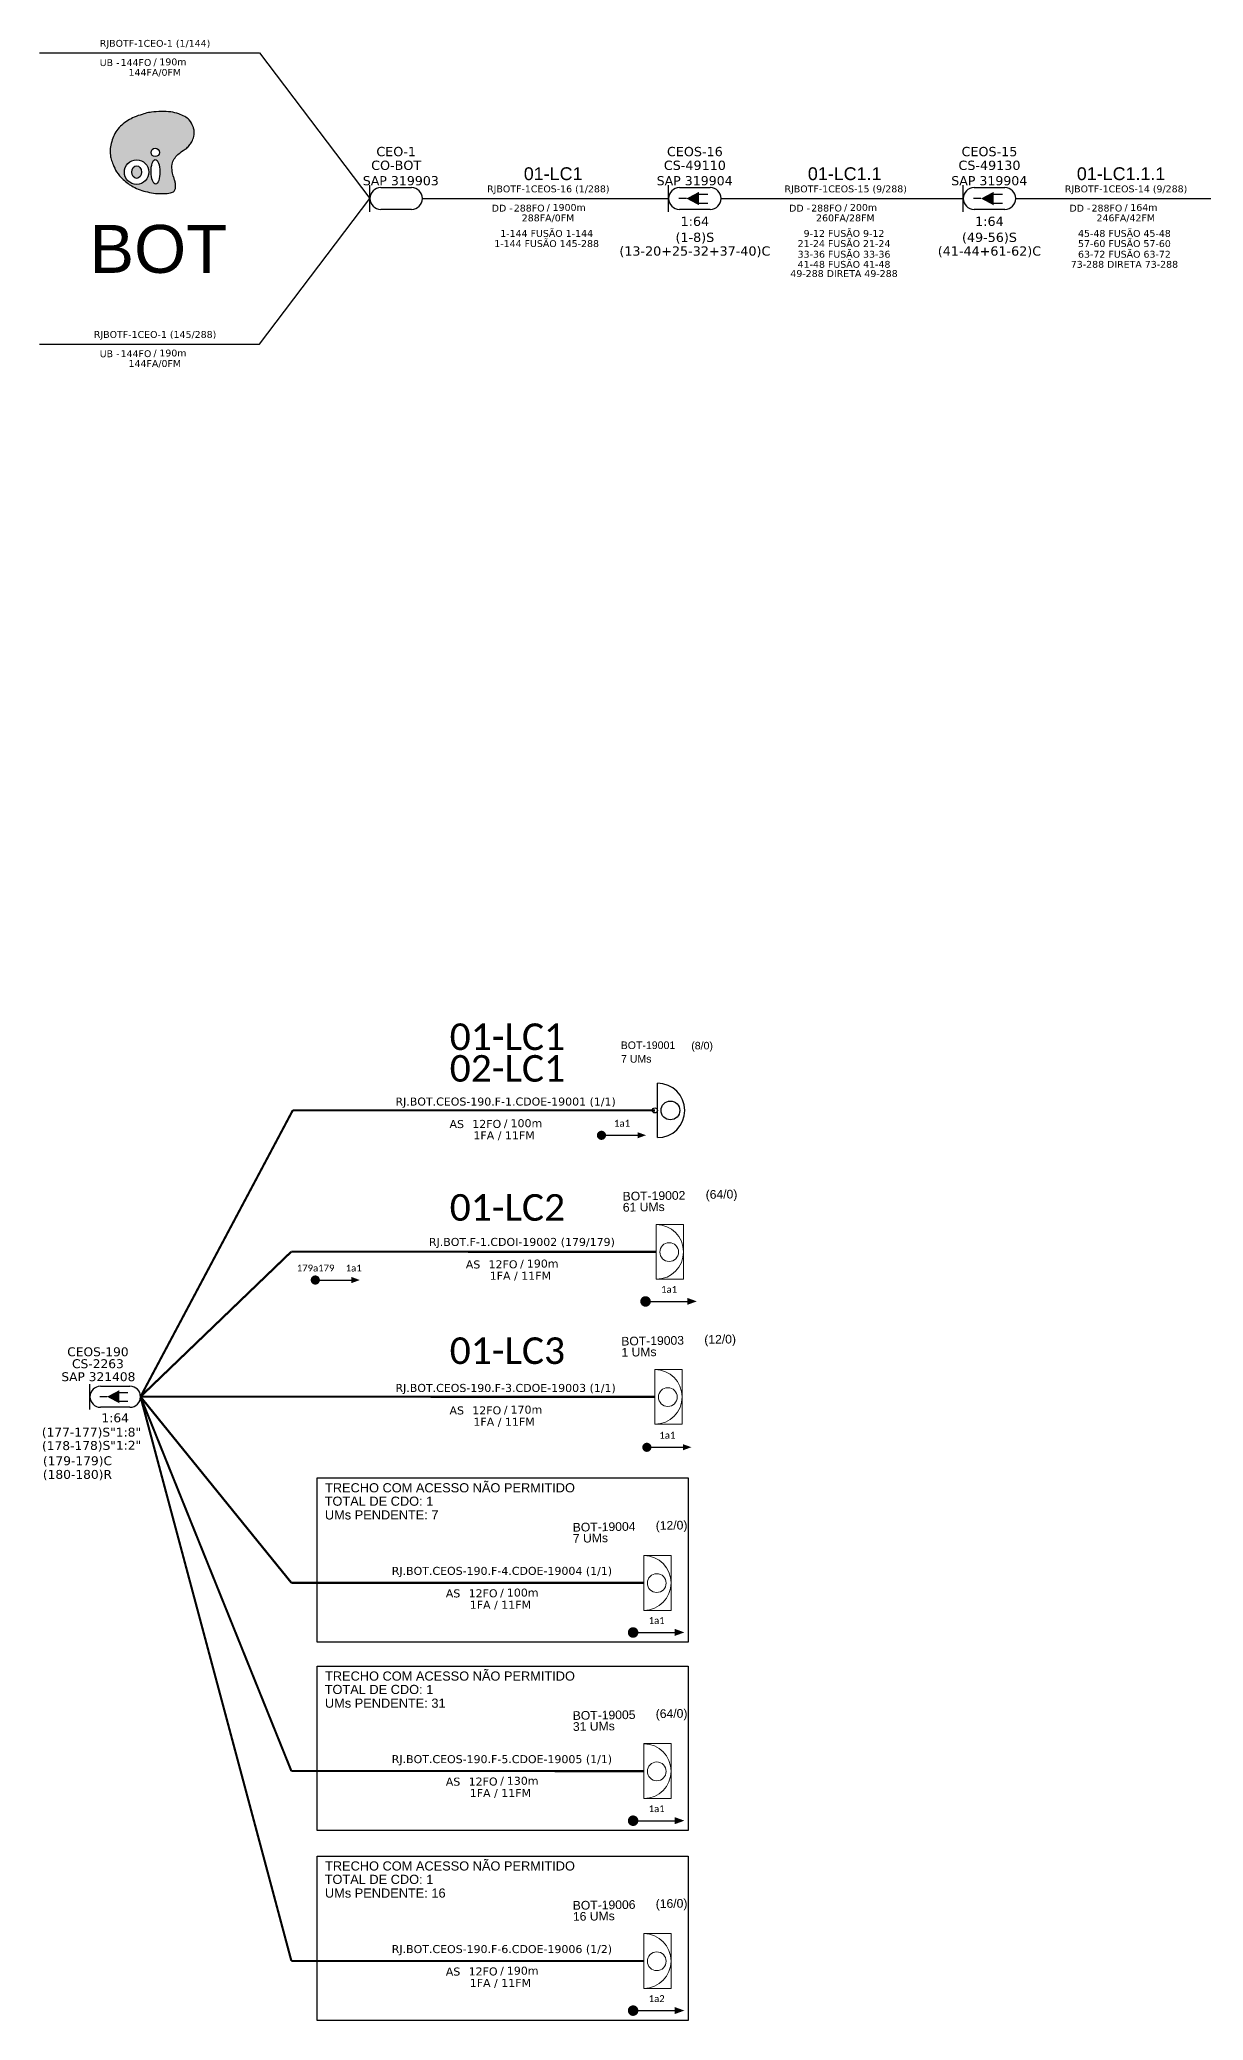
# Model space of a CAD drawing. Header units: millimetres. Extents: x 3086 to 4395, y 1295 to 1997.
# Drawn here: x 3086.1 to 3340.5, y 1294.8 to 1727.8 of the extents above; entities that cross this region are included whole.
import ezdxf
from ezdxf.enums import TextEntityAlignment as Align

# ---------------------------------------------------------------- set-up
doc = ezdxf.new("R2010")
doc.units = ezdxf.units.MM
doc.linetypes.add('ARILSUPP', pattern=[2.98, 1.42, -0.71, 0.14, -0.71])
for name, color, linetype, lineweight in [("20.0-LEGENDA DOS CDO'S", 1, 'Continuous', 0), ('20.2-CDO_POSTE', 1, 'Continuous', 5), ('40.1-ETIQUETAS', 1, 'Continuous', 20)]:
    doc.layers.add(name, color=color, linetype=linetype, lineweight=lineweight)
for name, color, linetype in [('20.4-CEO', 1, 'Continuous'), ('20.4-CEOS', 1, 'Continuous'), ('20.5-CABO EM DUTO', 1, 'Continuous'), ('CAP a instalar', 1, 'Continuous'), ('label_cabos', 7, 'Continuous'), ('LANCE', 3, 'Continuous'), ('LC1', 3, 'Continuous'), ('SETA', 7, 'Continuous')]:
    doc.layers.add(name, color=color, linetype=linetype)
doc.styles.add('ARIAL', font='arial.ttf')
doc.styles.add('siredit', font='verdana.ttf')
doc.styles.get("Standard").update_dxf_attribs({"font": 'arial.ttf'})
doc.linetypes.add('FENCELINE1', pattern='A,0.25,-0.1,[133,ltypeshp.shx,S=0.1,R=0,X=-0.1,Y=0],-0.1,1', length=1.45)

# ---------------------------------------------------------------- blocks, each defined once
blk = doc.blocks.new('*U8')
at = {"layer": '20.4-CEOS'}
for p, q in [((-4.54, 1.19), (-1.19, 1.19)), ((-1.19, -1.19), (-4.54, -1.19))]:
    blk.add_line(p, q, dxfattribs=at)
for points in [[(-5.73, -1.43), (-5.73, 1.44)], [(-3.79, 0), (-4.59, 0)], [(-2.47, 0.48), (-1.45, 0.48)], [(-2.47, -0.52), (-1.45, -0.52)]]:
    blk.add_lwpolyline(points, dxfattribs=at)
blk.add_lwpolyline([(-3.79, 0, 0, 1.47, 0), (-2.41, 0, 1.47, 1.47, 0)], format="xyseb", dxfattribs=at)
for centre, start, end in [((-4.54, 0), 90, 270), ((-1.19, 0), 270, 90)]:
    blk.add_arc(centre, 1.19, start, end, dxfattribs=at)
at = {"layer": '20.4-CEOS', "color": 7, "style": 'siredit'}
for tag, p in [('FID', (-2.86, 5.6)), ('LOCAL', (-2.86, 4.24)), ('SAP', (-2.81, 2.77)), ('RACIO_SPLITAGEM', (-2.86, -1.88))]:
    blk.add_attdef(tag, text='', height=1.01, dxfattribs=at).set_placement(p, align=Align.TOP_CENTER)
for tag, flags, p in [('ID_ATIVIDADE', 3, (-2.86, -3.58)), ('FATOR', 1, (-2.86, -4.89))]:
    blk.add_attdef(tag, text='', height=1.01, dxfattribs=dict(at, flags=flags)).set_placement(p, align=Align.TOP_CENTER)
at = {"layer": '20.4-CEOS', "color": 7, "style": 'siredit', "flags": 3}
blk.add_attdef('QTDE', (-4.97, -7.12), '', height=1.01, dxfattribs=at)
blk = doc.blocks.new('*U9')
at = {"layer": '20.4-CEOS', "color": 7, "style": 'siredit'}
for tag, p in [('FIBRAS_SPLITTER', (0, 0)), ('FIBRAS_TOP_C', (0, -4.13)), ('RESERVA_FINAIS', (0, -5.46))]:
    blk.add_attdef(tag, p, '', height=1.01, dxfattribs=at)
for tag, p, flags in [('ID_ATIVIDADE', (0, -6.77), 3), ('QTDE', (0, -9.4), 1), ('FATOR', (0, -8.09), 1), ('FID', (0, -10.71), 1)]:
    blk.add_attdef(tag, p, '', height=1.01, dxfattribs=dict(at, flags=flags))
blk = doc.blocks.new('*U5')
at = {"layer": '20.4-CEOS', "color": 7, "style": 'siredit'}
blk.add_attdef('FIBRAS_SPLITTER', (0, 0), '', height=1.01, dxfattribs=at)
for tag, p, flags in [('ID_ATIVIDADE', (0, -1.48), 3), ('FATOR', (0, -2.79), 3), ('QTDE', (0, -4.11), 1), ('FID', (0, -5.42), 1)]:
    blk.add_attdef(tag, p, '', height=1.01, dxfattribs=dict(at, flags=flags))
blk = doc.blocks.new('CDOE-TEXTO PADRÃO')
at = {"layer": "20.0-LEGENDA DOS CDO'S", "color": 0, "style": 'ARIAL'}
for tag, p in [('CDO_N', (0.49, 7.39)), ('CORDOALHA', (0.5, 4.33)), ('SAP', (0.51, 1.67)), ('SPLITER_1', (0.59, -0.91)), ('SPLITER_2', (0.6, -3.55)), ('(XX-XX_F)S', (0.54, -8.29)), ('(XX-XX_L)S', (0.55, -10.83)), ('UMS', (0.55, -13.15))]:
    blk.add_attdef(tag, p, '', height=1.7, rotation=0.118, dxfattribs=at)
blk.add_attdef('FIBRAS_UTILIZADAS', text='', height=1.7, rotation=0.118, dxfattribs=at).set_placement((19.77, 7.43), align=Align.CENTER)
blk = doc.blocks.new('ETIQUETA_RS5F')
at = {"layer": '40.1-ETIQUETAS', "color": 0, "style": 'siredit'}
blk.add_text('/', height=1.5, dxfattribs=at).set_placement((1.55, -1.95), align=Align.MIDDLE_RIGHT)
for tag, p in [('ETIQUETA_R_PRIMARIA', (1.18, 4.1)), ('ETIQUETA_R_SECUNDARIA', (1.18, 2.1)), ('F_ATIVAS/F_MORTAS', (1.11, -4.24))]:
    blk.add_attdef(tag, text='', height=1.5, dxfattribs=at).set_placement(p, align=Align.MIDDLE_CENTER)
for tag, p in [('TIPO_CABO', (-6.62, -2.12)), ('CAP_CABO', (0.37, -2.09))]:
    blk.add_attdef(tag, text='', height=1.5, dxfattribs=at).set_placement(p, align=Align.MIDDLE_RIGHT)
blk.add_attdef('METROS', text='', height=1.5, dxfattribs=at).set_placement((2.11, -1.95), align=Align.MIDDLE_LEFT)
for tag, p in [('FUSÃO_1', (0.82, -8.39)), ('FUSÃO_2', (0.82, -10.6)), ('FUSÃO_3', (0.82, -12.93)), ('FUSÃO_4', (0.82, -15.14)), ('FUSÃO_5', (0.82, -17.16))]:
    blk.add_attdef(tag, text='', height=1.5, dxfattribs=at).set_placement(p, align=Align.CENTER)
blk = doc.blocks.new('CDOE_CT_POSTE')
at = {"layer": "20.0-LEGENDA DOS CDO'S", "color": 0, "style": 'ARIAL'}
for tag, p in [('CDO_N', (0.12, 5.25)), ('CORDOALHA', (0.12, 4.02)), ('SAP', (0.12, 2.96)), ('1:XX', (0.14, 1.23)), ('UMS', (0.14, 0.22))]:
    blk.add_attdef(tag, p, '', height=0.68, rotation=0.118, dxfattribs=at)
blk.add_attdef('FIBRAS_UTILIZADAS', text='', height=0.68, rotation=0.118, dxfattribs=at).set_placement((7.83, 5.26), align=Align.CENTER)
blk = doc.blocks.new('CEO_UN')
at = {"layer": '20.4-CEO', "color": 0}
for p, q in [((-9.11, 2.39), (-2.39, 2.39)), ((-2.39, -2.39), (-9.11, -2.39))]:
    blk.add_line(p, q, dxfattribs=at)
blk.add_lwpolyline([(-11.5, -2.89), (-11.5, 2.89)], dxfattribs=at)
for centre, start, end in [((-9.11, 0), 90, 270), ((-2.39, 0), 270, 90)]:
    blk.add_arc(centre, 2.39, start, end, dxfattribs=at)
at = {"layer": '20.4-CEO', "color": 7, "style": 'siredit'}
for tag, height, p in [('NOME?', 2.03, (-5.75, 10.27)), ('TIPO?', 2, (-9.11, 3.89)), ('LOCAL?', 2.03, (-5.75, 7.27))]:
    blk.add_attdef(tag, text='', height=height, dxfattribs=at).set_placement(p, align=Align.MIDDLE_CENTER)
blk.add_attdef('FIBRAS_RESERVA', text='', height=2.03, dxfattribs=at).set_placement((-5.75, -3.97), align=Align.TOP_CENTER)
blk = doc.blocks.new('CEOS_UN')
at = {"layer": '20.4-CEOS', "color": 0}
for p, q in [((-9.11, 2.39), (-2.39, 2.39)), ((-2.39, -2.39), (-9.11, -2.39))]:
    blk.add_line(p, q, dxfattribs=at)
for points in [[(-11.5, -2.89), (-11.5, 2.89)], [(-4.96, 0.95), (-2.92, 0.95)], [(-7.6, 0), (-9.22, 0)], [(-4.96, -1.04), (-2.92, -1.04)]]:
    blk.add_lwpolyline(points, dxfattribs=at)
blk.add_lwpolyline([(-7.6, 0, 0, 2.95, 0), (-4.83, 0, 2.95, 2.95, 0)], format="xyseb", dxfattribs=at)
for centre, start, end in [((-9.11, 0), 90, 270), ((-2.39, 0), 270, 90)]:
    blk.add_arc(centre, 2.39, start, end, dxfattribs=at)
at = {"layer": '20.4-CEOS', "color": 7, "style": 'siredit'}
for tag, height, p in [('NOME?', 2.03, (-5.75, 10.27)), ('TIPO?', 2, (-8.98, 3.89)), ('LOCAL?', 2.03, (-5.75, 7.27))]:
    blk.add_attdef(tag, text='', height=height, dxfattribs=at).set_placement(p, align=Align.MIDDLE_CENTER)
for tag, p in [('RACIO_SPLITAGEM', (-5.75, -3.97)), ('FIBRAS_SPLITTER', (-5.75, -7.46)), ('FIBRAS_TOP_C', (-5.75, -10.46)), ('RESERVA_FINAIS', (-5.75, -13.29))]:
    blk.add_attdef(tag, text='', height=2.03, dxfattribs=at).set_placement(p, align=Align.TOP_CENTER)
blk = doc.blocks.new('OI')
h = blk.add_hatch(color=40)
edge = h.paths.add_edge_path()
edge.add_spline(control_points=[(4.35, -0.67), (3.92, -0.99), (3.26, -1.5), (2.81, -2.59), (2.9, -3.5), (3.06, -4.27), (3.31, -4.85), (3.37, -5.39), (3.4, -5.88), (3.2, -6.4), (2.54, -6.61), (1.65, -6.63), (0.55, -6.67), (-0.56, -6.42), (-1.61, -6.14), (-2.77, -5.61), (-3.92, -4.77), (-4.89, -3.7), (-5.34, -2.65), (-5.6, -1.94), (-5.85, -0.96), (-5.71, 0.47), (-5.1, 2.02), (-4.14, 3.02), (-3.3, 3.61), (-2.37, 4.16), (-1.36, 4.44), (-0.56, 4.7), (0.79, 4.85), (2.24, 4.97), (3.79, 4.57), (4.67, 4.21), (5.44, 3.65), (5.76, 2.99), (6.03, 2.21), (6.01, 1.46), (5.72, 0.64), (5.31, 0.08), (4.88, -0.38), (4.51, -0.55), (4.35, -0.67)], knot_values=[0, 0, 0, 0, 1.60434, 2.417191, 3.427595, 4.282808, 4.776746, 5.304182, 5.888771, 6.258406, 6.858137, 7.79129, 8.986195, 10.124242, 11.187857, 12.242908, 13.953784, 15.414161, 16.515391, 17.349188, 17.675853, 19.552021, 21.515531, 22.568638, 23.63245, 24.621084, 25.782718, 26.745347, 27.142653, 29.870543, 31.004649, 31.921532, 32.709589, 33.801391, 34.042471, 35.192333, 35.971461, 36.628871, 37.254359, 37.836911, 37.836911, 37.836911, 37.836911], degree=3, periodic=0)
h.paths.add_polyline_path([(1.13, -0.87, -1), (-0.04, -0.87, -1)], flags=16)
edge = h.paths.add_edge_path(flags=16)
edge.add_ellipse((0.56, -3.59), major_axis=(-0.02, 1.71), ratio=0.361305, start_angle=0, end_angle=360)
h.paths.add_polyline_path([(-0.36, -3.62, -1), (-3.8, -3.62, -1)], flags=16)
edge = h.paths.add_edge_path(flags=0)
edge.add_ellipse((-2.08, -3.62), major_axis=(0, 0.885), ratio=0.758294, start_angle=0, end_angle=360)
at = {"color": 40}
for centre, radius in [((-2.08, -3.62), 1.72), ((0.54, -0.87), 0.587)]:
    blk.add_circle(centre, radius, dxfattribs=at)
blk.add_ellipse((-2.08, -3.62), major_axis=(0, 0.885), ratio=0.758294, start_param=-3.141592653589792, end_param=3.141592653589792, dxfattribs=at)
blk.add_ellipse((0.56, -3.59), major_axis=(-0.02, 1.71), ratio=0.361305, dxfattribs=at)
at = {"color": 40, "start_tangent": (-0.800898, -0.598801), "end_tangent": (-0.800898, -0.598801)}
blk.add_spline([(4.35, -0.67), (3.2, -1.78), (2.9, -2.54), (2.92, -3.55), (3.12, -4.38), (3.28, -4.85), (3.37, -5.37), (3.35, -5.95), (3.2, -6.29), (2.66, -6.55), (1.73, -6.63), (0.54, -6.62), (-0.58, -6.41), (-1.6, -6.11), (-2.56, -5.67), (-3.95, -4.67), (-4.89, -3.56), (-5.37, -2.56), (-5.64, -1.78), (-5.72, -1.46), (-5.63, 0.42), (-4.84, 2.22), (-4.13, 2.99), (-3.27, 3.62), (-2.4, 4.09), (-1.3, 4.47), (-0.37, 4.72), (0.02, 4.77), (2.75, 4.8), (3.85, 4.53), (4.69, 4.16), (5.31, 3.68), (5.85, 2.73), (5.93, 2.5), (5.94, 1.35), (5.67, 0.62), (5.29, 0.08), (4.84, -0.36), (4.35, -0.67)], degree=3, dxfattribs=at)

msp = doc.modelspace()

# ---------------------------------------------------------------- linework, layer by layer
for points, const_width, elevation in [([(3208.44, 1488.27, 1), (3209.44, 1488.27, 1)], 1, -1), ([(3218, 1451.95, 1), (3219.15, 1451.95, 1)], 1.15, 1), ([(3218.36, 1420.06, 1), (3219.36, 1420.06, 1)], 1, -1)]:
    msp.add_lwpolyline(points, format="xyb", close=True, dxfattribs=dict(const_width=const_width, elevation=elevation))
for points, const_width in [([(3145.87, 1456.63, 1), (3146.87, 1456.63, 1)], 1), ([(3215.28, 1379.57, 1), (3216.43, 1379.57, 1)], 1.15), ([(3215.28, 1338.42, 1), (3216.43, 1338.42, 1)], 1.15), ([(3215.28, 1296.9, 1), (3216.43, 1296.9, 1)], 1.15)]:
    msp.add_lwpolyline(points, format="xyb", close=True, dxfattribs=dict(const_width=const_width))
at = {"color": 3}
for points in [[(3146.8, 1413.37), (3227.89, 1413.37), (3227.89, 1377.44), (3146.8, 1377.44)], [(3146.8, 1372.22), (3227.89, 1372.22), (3227.89, 1336.28), (3146.8, 1336.28)], [(3146.8, 1330.7), (3227.89, 1330.7), (3227.89, 1294.77), (3146.8, 1294.77)]]:
    msp.add_lwpolyline(points, close=True, dxfattribs=at)
at = {"layer": '20.5-CABO EM DUTO', "color": 0}
for points in [[(3086.09, 1724.91), (3134.17, 1724.91), (3158.3, 1693.08)], [(3086.09, 1661.26), (3134.17, 1661.26), (3158.3, 1693.08)]]:
    msp.add_lwpolyline(points, dxfattribs=at)
at = {"layer": '20.5-CABO EM DUTO', "color": 0, "linetype": 'ByBlock'}
for points in [[(3169.8, 1693.08), (3223.61, 1693.08)], [(3235.11, 1693.08), (3288.02, 1693.08)], [(3299.52, 1693.08), (3346.66, 1693.08)]]:
    msp.add_lwpolyline(points, dxfattribs=at)
at = {"layer": '40.1-ETIQUETAS', "elevation": 1}
msp.add_lwpolyline([(3220.93, 1456.79), (3226.88, 1456.79), (3226.88, 1468.8), (3220.93, 1468.8)], close=True, dxfattribs=at)
at = {"layer": '40.1-ETIQUETAS'}
msp.add_lwpolyline([(3220.63, 1425.09), (3226.58, 1425.09), (3226.58, 1437.1), (3220.63, 1437.1)], close=True, dxfattribs=at)
at = {"layer": '40.1-ETIQUETAS', "color": 251, "true_color": 0x636466}
for points in [[(3218.21, 1384.41), (3224.16, 1384.41), (3224.16, 1396.42), (3218.21, 1396.42)], [(3218.21, 1343.26), (3224.16, 1343.26), (3224.16, 1355.27), (3218.21, 1355.27)], [(3218.21, 1301.74), (3224.16, 1301.74), (3224.16, 1313.75), (3218.21, 1313.75)]]:
    msp.add_lwpolyline(points, close=True, dxfattribs=at)
at = {"layer": '40.1-ETIQUETAS'}
for centre in [(3223.75, 1462.74, 1), (3223.45, 1431.04)]:
    msp.add_circle(centre, 2.05, dxfattribs=at)
at = {"layer": '40.1-ETIQUETAS', "color": 251, "true_color": 0x636466}
for centre in [(3221.03, 1390.37), (3221.03, 1349.21), (3221.03, 1307.69)]:
    msp.add_circle(centre, 2.05, dxfattribs=at)
at = {"layer": '40.1-ETIQUETAS'}
for centre in [(3220.87, 1462.79, 1), (3220.57, 1431.09)]:
    msp.add_arc(centre, 6, 270.913, 89.238, dxfattribs=at)
at = {"layer": '40.1-ETIQUETAS', "color": 251, "true_color": 0x636466}
for centre in [(3218.15, 1390.41), (3218.15, 1349.25), (3218.15, 1307.74)]:
    msp.add_arc(centre, 6, 270.913, 89.238, dxfattribs=at)
at = {"layer": 'CAP a instalar', "linetype": 'FENCELINE1', "ltscale": 3, "const_width": 0.467}
for points in [[(3108.15, 1431.12), (3141.45, 1493.74)], [(3141.45, 1493.74), (3220.63, 1493.71)], [(3108.15, 1431.12), (3220.63, 1431.1)]]:
    msp.add_lwpolyline(points, dxfattribs=at)
at = {"layer": 'CAP a instalar', "linetype": 'FENCELINE1', "ltscale": 3, "const_width": 0.467, "elevation": 1}
for points in [[(3141.11, 1462.82), (3108.15, 1431.12)], [(3141.11, 1462.82), (3220.93, 1462.8)]]:
    msp.add_lwpolyline(points, dxfattribs=at)
at = {"layer": 'CAP a instalar', "color": 251, "linetype": 'FENCELINE1', "ltscale": 3, "true_color": 0x636466, "const_width": 0.467}
for points in [[(3108.15, 1431.12), (3141.14, 1390.44)], [(3108.15, 1431.12), (3141.14, 1349.29)], [(3108.15, 1431.12), (3141.14, 1307.77)], [(3141.14, 1390.44), (3218.21, 1390.42)], [(3141.14, 1349.29), (3218.21, 1349.26)], [(3141.14, 1307.77), (3218.21, 1307.74)]]:
    msp.add_lwpolyline(points, dxfattribs=at)
at = {"layer": 'label_cabos', "color": 1}
msp.add_line((3221.18, 1487.76), (3221.18, 1499.66), dxfattribs=at)
for centre, radius in [((3220.63, 1493.71), 0.551), ((3224.01, 1493.71), 2.05)]:
    msp.add_circle(centre, radius, dxfattribs=at)
msp.add_arc((3221.18, 1493.71), 5.95, 270, 90, dxfattribs=at)
at = {"layer": 'SETA'}
for points, elevation in [([(3208.94, 1488.27), (3217.53, 1488.27)], -1), ([(3218.58, 1451.95), (3228.47, 1451.95)], 1), ([(3218.86, 1420.06), (3227.46, 1420.06)], -1)]:
    msp.add_lwpolyline(points, dxfattribs=dict(at, elevation=elevation))
for points in [[(3146.37, 1456.63), (3154.97, 1456.62)], [(3215.85, 1379.57), (3225.75, 1379.57)], [(3215.85, 1338.42), (3225.75, 1338.42)], [(3215.85, 1296.9), (3225.75, 1296.9)]]:
    msp.add_lwpolyline(points, dxfattribs=at)
for points in [[(3216.84, 1488.95, -1), (3218.68, 1488.29, -1), (3216.84, 1487.62, -1)], [(3154.28, 1457.3), (3156.11, 1456.63), (3154.28, 1455.96)], [(3227.68, 1452.73, 1), (3229.79, 1451.97, 1), (3227.68, 1451.2, 1)], [(3226.77, 1420.74, -1), (3228.6, 1420.08, -1), (3226.77, 1419.41, -1)], [(3224.96, 1380.36), (3227.07, 1379.59), (3224.96, 1378.82)], [(3224.96, 1339.2), (3227.07, 1338.43), (3224.96, 1337.66)], [(3224.96, 1297.68), (3227.07, 1296.91), (3224.96, 1296.15)]]:
    msp.add_solid(points, dxfattribs=at)

# ---------------------------------------------------------------- block references
at = {"color": 7, "xscale": 1.559455436482938, "yscale": 1.559455413120465, "zscale": 1.559455421658739, "rotation": 0.1532885625447551}
msp.add_blockref('OI', (3110.53, 1704.51), dxfattribs=at)
at = {"layer": '20.2-CDO_POSTE', "color": 1}
ref = msp.add_blockref('CDOE-TEXTO PADRÃO', (3220.24, 1496.06), dxfattribs=dict(at, xscale=0.9720000028610228, yscale=0.9720000028610228, zscale=0.9720000028610228))
ref.add_attrib('CDO_N', 'BOT-19001', (3213.15, 1507.13), dxfattribs={"layer": "20.0-LEGENDA DOS CDO'S", "color": 0, "height": 1.652, "rotation": 0.118, "style": 'ARIAL'})
ref.add_attrib('CORDOALHA', '7 UMs', (3213.21, 1504.15), dxfattribs={"layer": "20.0-LEGENDA DOS CDO'S", "color": 0, "height": 1.652, "rotation": 0.118, "style": 'ARIAL'})
ref.add_attrib('FIBRAS_UTILIZADAS', '       (8/0)', dxfattribs={"layer": "20.0-LEGENDA DOS CDO'S", "color": 0, "height": 1.6523, "rotation": 0.118, "style": 'ARIAL'}).set_placement((3228.7, 1507.05), align=Align.CENTER)
at = {"layer": '20.4-CEO', "color": 0}
ref = msp.add_blockref('CEO_UN', (3169.8, 1693.08), dxfattribs=at)
ref.add_attrib('NOME?', 'CEO-1', dxfattribs={"color": 7, "height": 2.028, "style": 'siredit'}).set_placement((3164.05, 1703.35), align=Align.MIDDLE_CENTER)
ref.add_attrib('LOCAL?', 'CO-BOT', dxfattribs={"color": 7, "height": 2.028, "style": 'siredit'}).set_placement((3164.05, 1700.35), align=Align.MIDDLE_CENTER)
ref.add_attrib('TIPO?', '          SAP 319903', dxfattribs={"color": 7, "height": 2, "style": 'siredit'}).set_placement((3160.7, 1696.98), align=Align.MIDDLE_CENTER)
at = {"layer": '20.4-CEOS', "color": 0}
ref = msp.add_blockref('CEOS_UN', (3235.11, 1693.08), dxfattribs=at)
ref.add_attrib('NOME?', 'CEOS-16', dxfattribs={"color": 7, "height": 2.028, "style": 'siredit'}).set_placement((3229.36, 1703.35), align=Align.MIDDLE_CENTER)
ref.add_attrib('LOCAL?', 'CS-49110', dxfattribs={"color": 7, "height": 2.028, "style": 'siredit'}).set_placement((3229.36, 1700.35), align=Align.MIDDLE_CENTER)
ref.add_attrib('TIPO?', 'SAP 319904', dxfattribs={"color": 7, "height": 2, "style": 'siredit'}).set_placement((3229.31, 1696.98), align=Align.MIDDLE_CENTER)
ref.add_attrib('RACIO_SPLITAGEM', '1:64', dxfattribs={"color": 7, "height": 2.028, "style": 'siredit'}).set_placement((3229.36, 1689.11), align=Align.TOP_CENTER)
ref.add_attrib('FIBRAS_SPLITTER', '(1-8)S', dxfattribs={"color": 7, "height": 2.028, "style": 'siredit'}).set_placement((3229.36, 1685.62), align=Align.TOP_CENTER)
ref.add_attrib('FIBRAS_TOP_C', '(13-20+25-32+37-40)C', dxfattribs={"color": 7, "height": 2.0275, "style": 'siredit'}).set_placement((3229.36, 1682.62), align=Align.TOP_CENTER)
ref = msp.add_blockref('CEOS_UN', (3299.52, 1693.08), dxfattribs=at)
ref.add_attrib('NOME?', 'CEOS-15', dxfattribs={"color": 7, "height": 2.028, "style": 'siredit'}).set_placement((3293.77, 1703.35), align=Align.MIDDLE_CENTER)
ref.add_attrib('LOCAL?', 'CS-49130', dxfattribs={"color": 7, "height": 2.028, "style": 'siredit'}).set_placement((3293.77, 1700.35), align=Align.MIDDLE_CENTER)
ref.add_attrib('TIPO?', 'SAP 319904', dxfattribs={"color": 7, "height": 2, "style": 'siredit'}).set_placement((3293.73, 1696.98), align=Align.MIDDLE_CENTER)
ref.add_attrib('RACIO_SPLITAGEM', '1:64', dxfattribs={"color": 7, "height": 2.028, "style": 'siredit'}).set_placement((3293.77, 1689.11), align=Align.TOP_CENTER)
ref.add_attrib('FIBRAS_SPLITTER', '(49-56)S', dxfattribs={"color": 7, "height": 2.028, "style": 'siredit'}).set_placement((3293.77, 1685.62), align=Align.TOP_CENTER)
ref.add_attrib('FIBRAS_TOP_C', '(41-44+61-62)C', dxfattribs={"color": 7, "height": 2.0275, "style": 'siredit'}).set_placement((3293.77, 1682.62), align=Align.TOP_CENTER)
at = {"layer": '20.4-CEOS', "lineweight": 0}
ref = msp.add_blockref('*U8', (3108.15, 1431.12), dxfattribs=dict(at, xscale=1.929612200676337, yscale=1.929612200676337, zscale=1.929612200676337))
ref.add_attrib('FID', 'CEOS-190', dxfattribs={"color": 7, "height": 1.948, "style": 'siredit'}).set_placement((3098.84, 1441.92), align=Align.TOP_CENTER)
ref.add_attrib('LOCAL', 'CS-2263', dxfattribs={"color": 7, "height": 1.948, "style": 'siredit'}).set_placement((3098.84, 1439.31), align=Align.TOP_CENTER)
ref.add_attrib('SAP', 'SAP 321408', dxfattribs={"color": 7, "height": 1.948, "style": 'siredit'}).set_placement((3098.94, 1436.47), align=Align.TOP_CENTER)
ref.add_attrib('RACIO_SPLITAGEM', '1:64', dxfattribs={"color": 7, "height": 1.948, "style": 'siredit'}).set_placement((3102.62, 1427.48), align=Align.TOP_CENTER)
at = {"layer": '20.4-CEOS', "color": 0, "lineweight": 0}
ref = msp.add_blockref('*U9', (3086.57, 1422.4, -1), dxfattribs=dict(at, xscale=1.929612200676337, yscale=1.929612200676337, zscale=1.929612200676337))
ref.add_attrib('FIBRAS_SPLITTER', '(177-177)S"1:8"', (3086.57, 1422.4, -1), dxfattribs={"color": 7, "height": 1.9483, "style": 'siredit'})
ref.add_attrib('FIBRAS_TOP_C', '(179-179)C', (3086.81, 1416.15, -1), dxfattribs={"color": 7, "height": 1.948, "style": 'siredit'})
ref.add_attrib('RESERVA_FINAIS', '(180-180)R', (3086.8, 1413.16, -1), dxfattribs={"color": 7, "height": 1.948, "style": 'siredit'})
at = {"layer": '20.4-CEOS', "color": 0, "lineweight": 0, "xscale": 1.927528643840408, "yscale": 1.927528643840408, "zscale": 1.927528643840408, "rotation": 0.2839941166956173}
msp.add_blockref('*U5', (3086.62, 1419.43, -2), dxfattribs=at).add_auto_attribs({'FIBRAS_SPLITTER': '(178-178)S"1:2"'})
at = {"layer": '40.1-ETIQUETAS', "color": 0}
ref = msp.add_blockref('ETIQUETA_RS5F', (3110.13, 1724.91), dxfattribs=at)
ref.add_attrib('ETIQUETA_R_SECUNDARIA', 'RJBOTF-1CEO-1 (1/144)', dxfattribs={"color": 0, "height": 1.5, "style": 'siredit'}).set_placement((3111.34, 1727.01), align=Align.MIDDLE_CENTER)
ref.add_attrib('TIPO_CABO', 'UB -', dxfattribs={"color": 0, "height": 1.5, "style": 'siredit'}).set_placement((3103.55, 1722.79), align=Align.MIDDLE_RIGHT)
ref.add_attrib('CAP_CABO', '144FO', dxfattribs={"color": 0, "height": 1.5, "style": 'siredit'}).set_placement((3110.53, 1722.82), align=Align.MIDDLE_RIGHT)
ref.add_attrib('METROS', '190m', dxfattribs={"color": 0, "height": 1.5, "style": 'siredit'}).set_placement((3112.27, 1722.95), align=Align.MIDDLE_LEFT)
ref.add_attrib('F_ATIVAS/F_MORTAS', '144FA/0FM', dxfattribs={"color": 0, "height": 1.5, "style": 'siredit'}).set_placement((3111.27, 1720.66), align=Align.MIDDLE_CENTER)
ref = msp.add_blockref('ETIQUETA_RS5F', (3196.1, 1693.08), dxfattribs=at)
ref.add_attrib('ETIQUETA_R_SECUNDARIA', 'RJBOTF-1CEOS-16 (1/288)', dxfattribs={"color": 0, "height": 1.5, "style": 'siredit'}).set_placement((3197.32, 1695.19), align=Align.MIDDLE_CENTER)
ref.add_attrib('TIPO_CABO', 'DD -', dxfattribs={"color": 0, "height": 1.5, "style": 'siredit'}).set_placement((3189.52, 1690.97), align=Align.MIDDLE_RIGHT)
ref.add_attrib('CAP_CABO', '288FO', dxfattribs={"color": 0, "height": 1.5, "style": 'siredit'}).set_placement((3196.5, 1690.99), align=Align.MIDDLE_RIGHT)
ref.add_attrib('METROS', '1900m', dxfattribs={"color": 0, "height": 1.5, "style": 'siredit'}).set_placement((3198.25, 1691.13), align=Align.MIDDLE_LEFT)
ref.add_attrib('F_ATIVAS/F_MORTAS', '288FA/0FM', dxfattribs={"color": 0, "height": 1.5, "style": 'siredit'}).set_placement((3197.25, 1688.84), align=Align.MIDDLE_CENTER)
ref.add_attrib('FUSÃO_1', '1-144 FUSÃO 1-144', dxfattribs={"color": 0, "height": 1.5, "style": 'siredit'}).set_placement((3196.95, 1684.7), align=Align.CENTER)
ref.add_attrib('FUSÃO_2', '1-144 FUSÃO 145-288', dxfattribs={"color": 0, "height": 1.5, "style": 'siredit'}).set_placement((3196.95, 1682.48), align=Align.CENTER)
ref = msp.add_blockref('ETIQUETA_RS5F', (3261.12, 1693.08), dxfattribs=at)
ref.add_attrib('ETIQUETA_R_SECUNDARIA', 'RJBOTF-1CEOS-15 (9/288)', dxfattribs={"color": 0, "height": 1.5, "style": 'siredit'}).set_placement((3262.34, 1695.19), align=Align.MIDDLE_CENTER)
ref.add_attrib('TIPO_CABO', 'DD -', dxfattribs={"color": 0, "height": 1.5, "style": 'siredit'}).set_placement((3254.54, 1690.97), align=Align.MIDDLE_RIGHT)
ref.add_attrib('CAP_CABO', '288FO', dxfattribs={"color": 0, "height": 1.5, "style": 'siredit'}).set_placement((3261.52, 1690.99), align=Align.MIDDLE_RIGHT)
ref.add_attrib('METROS', '200m', dxfattribs={"color": 0, "height": 1.5, "style": 'siredit'}).set_placement((3263.26, 1691.13), align=Align.MIDDLE_LEFT)
ref.add_attrib('F_ATIVAS/F_MORTAS', '260FA/28FM', dxfattribs={"color": 0, "height": 1.5, "style": 'siredit'}).set_placement((3262.26, 1688.84), align=Align.MIDDLE_CENTER)
ref.add_attrib('FUSÃO_1', '9-12 FUSÃO 9-12', dxfattribs={"color": 0, "height": 1.5, "style": 'siredit'}).set_placement((3261.97, 1684.7), align=Align.CENTER)
ref.add_attrib('FUSÃO_2', '21-24 FUSÃO 21-24', dxfattribs={"color": 0, "height": 1.5, "style": 'siredit'}).set_placement((3261.97, 1682.48), align=Align.CENTER)
ref.add_attrib('FUSÃO_3', '33-36 FUSÃO 33-36', dxfattribs={"color": 0, "height": 1.5, "style": 'siredit'}).set_placement((3261.97, 1680.15), align=Align.CENTER)
ref.add_attrib('FUSÃO_4', '41-48 FUSÃO 41-48', dxfattribs={"color": 0, "height": 1.5, "style": 'siredit'}).set_placement((3261.97, 1677.94), align=Align.CENTER)
ref.add_attrib('FUSÃO_5', '49-288 DIRETA 49-288', dxfattribs={"color": 0, "height": 1.5, "style": 'siredit'}).set_placement((3261.97, 1675.92), align=Align.CENTER)
ref = msp.add_blockref('ETIQUETA_RS5F', (3322.43, 1693.08), dxfattribs=at)
ref.add_attrib('ETIQUETA_R_SECUNDARIA', 'RJBOTF-1CEOS-14 (9/288)', dxfattribs={"color": 0, "height": 1.5, "style": 'siredit'}).set_placement((3323.64, 1695.19), align=Align.MIDDLE_CENTER)
ref.add_attrib('TIPO_CABO', 'DD -', dxfattribs={"color": 0, "height": 1.5, "style": 'siredit'}).set_placement((3315.84, 1690.97), align=Align.MIDDLE_RIGHT)
ref.add_attrib('CAP_CABO', '288FO', dxfattribs={"color": 0, "height": 1.5, "style": 'siredit'}).set_placement((3322.82, 1690.99), align=Align.MIDDLE_RIGHT)
ref.add_attrib('METROS', '164m', dxfattribs={"color": 0, "height": 1.5, "style": 'siredit'}).set_placement((3324.57, 1691.13), align=Align.MIDDLE_LEFT)
ref.add_attrib('F_ATIVAS/F_MORTAS', '246FA/42FM', dxfattribs={"color": 0, "height": 1.5, "style": 'siredit'}).set_placement((3323.57, 1688.84), align=Align.MIDDLE_CENTER)
ref.add_attrib('FUSÃO_1', '45-48 FUSÃO 45-48', dxfattribs={"color": 0, "height": 1.5, "style": 'siredit'}).set_placement((3323.28, 1684.7), align=Align.CENTER)
ref.add_attrib('FUSÃO_2', '57-60 FUSÃO 57-60', dxfattribs={"color": 0, "height": 1.5, "style": 'siredit'}).set_placement((3323.28, 1682.48), align=Align.CENTER)
ref.add_attrib('FUSÃO_3', '63-72 FUSÃO 63-72', dxfattribs={"color": 0, "height": 1.5, "style": 'siredit'}).set_placement((3323.28, 1680.15), align=Align.CENTER)
ref.add_attrib('FUSÃO_4', '73-288 DIRETA 73-288', dxfattribs={"color": 0, "height": 1.5, "style": 'siredit'}).set_placement((3323.28, 1677.94), align=Align.CENTER)
ref = msp.add_blockref('ETIQUETA_RS5F', (3110.13, 1661.26), dxfattribs=at)
ref.add_attrib('ETIQUETA_R_SECUNDARIA', 'RJBOTF-1CEO-1 (145/288)', dxfattribs={"color": 0, "height": 1.5, "style": 'siredit'}).set_placement((3111.34, 1663.36), align=Align.MIDDLE_CENTER)
ref.add_attrib('TIPO_CABO', 'UB -', dxfattribs={"color": 0, "height": 1.5, "style": 'siredit'}).set_placement((3103.55, 1659.14), align=Align.MIDDLE_RIGHT)
ref.add_attrib('CAP_CABO', '144FO', dxfattribs={"color": 0, "height": 1.5, "style": 'siredit'}).set_placement((3110.53, 1659.16), align=Align.MIDDLE_RIGHT)
ref.add_attrib('METROS', '190m', dxfattribs={"color": 0, "height": 1.5, "style": 'siredit'}).set_placement((3112.27, 1659.3), align=Align.MIDDLE_LEFT)
ref.add_attrib('F_ATIVAS/F_MORTAS', '144FA/0FM', dxfattribs={"color": 0, "height": 1.5, "style": 'siredit'}).set_placement((3111.27, 1657.01), align=Align.MIDDLE_CENTER)
at = {"layer": '40.1-ETIQUETAS'}
ref = msp.add_blockref('ETIQUETA_RS5F', (3186.6, 1493.2), dxfattribs=dict(at, xscale=1.16639998499977, yscale=1.16639998499977, zscale=1.16639998499977))
ref.add_attrib('ETIQUETA_R_SECUNDARIA', 'RJ.BOT.CEOS-190.F-1.CDOE-19001 (1/1)', dxfattribs={"color": 0, "height": 1.7496, "style": 'siredit'}).set_placement((3187.98, 1495.65), align=Align.MIDDLE_CENTER)
ref.add_attrib('TIPO_CABO', 'AS', dxfattribs={"color": 0, "height": 1.75, "style": 'siredit'}).set_placement((3178.88, 1490.73), align=Align.MIDDLE_RIGHT)
ref.add_attrib('CAP_CABO', '12FO', dxfattribs={"color": 0, "height": 1.75, "style": 'siredit'}).set_placement((3187.02, 1490.76), align=Align.MIDDLE_RIGHT)
ref.add_attrib('METROS', '100m', dxfattribs={"color": 0, "height": 1.75, "style": 'siredit'}).set_placement((3189.06, 1490.92), align=Align.MIDDLE_LEFT)
ref.add_attrib('F_ATIVAS/F_MORTAS', '1FA / 11FM', dxfattribs={"color": 0, "height": 1.75, "style": 'siredit'}).set_placement((3187.64, 1488.25), align=Align.MIDDLE_CENTER)
ref = msp.add_blockref('CDOE_CT_POSTE', (3213.31, 1463.68, 1), dxfattribs=dict(at, xscale=1.999999999996301, yscale=1.999999999996301, zscale=1.999999999996301, rotation=358.5339524368113))
ref.add_attrib('CDO_N', 'BOT-19002', (3213.58, 1474, 1), dxfattribs={"layer": "20.0-LEGENDA DOS CDO'S", "color": 0, "height": 1.9, "rotation": 0.8682, "style": 'ARIAL'})
ref.add_attrib('CORDOALHA', '61 UMs', (3213.62, 1471.58, 1), dxfattribs={"layer": "20.0-LEGENDA DOS CDO'S", "color": 0, "height": 1.9, "rotation": 0.8682, "style": 'ARIAL'})
ref.add_attrib('FIBRAS_UTILIZADAS', '                (64/0)', dxfattribs={"layer": "20.0-LEGENDA DOS CDO'S", "color": 0, "height": 1.9, "rotation": 0.8682, "style": 'ARIAL'}).set_placement((3229.3, 1474.34, 1), align=Align.CENTER)
ref = msp.add_blockref('ETIQUETA_RS5F', (3190.16, 1462.51), dxfattribs=dict(at, xscale=1.16639998499977, yscale=1.16639998499977, zscale=1.16639998499977))
ref.add_attrib('ETIQUETA_R_SECUNDARIA', 'RJ.BOT.F-1.CDOI-19002 (179/179)', dxfattribs={"color": 0, "height": 1.7496, "style": 'siredit'}).set_placement((3191.54, 1464.96), align=Align.MIDDLE_CENTER)
ref.add_attrib('TIPO_CABO', 'AS', dxfattribs={"color": 0, "height": 1.75, "style": 'siredit'}).set_placement((3182.44, 1460.04), align=Align.MIDDLE_RIGHT)
ref.add_attrib('CAP_CABO', '12FO', dxfattribs={"color": 0, "height": 1.75, "style": 'siredit'}).set_placement((3190.58, 1460.07), align=Align.MIDDLE_RIGHT)
ref.add_attrib('METROS', '190m', dxfattribs={"color": 0, "height": 1.75, "style": 'siredit'}).set_placement((3192.62, 1460.23), align=Align.MIDDLE_LEFT)
ref.add_attrib('F_ATIVAS/F_MORTAS', '1FA / 11FM', dxfattribs={"color": 0, "height": 1.75, "style": 'siredit'}).set_placement((3191.2, 1457.56), align=Align.MIDDLE_CENTER)
ref = msp.add_blockref('CDOE_CT_POSTE', (3213.01, 1431.98), dxfattribs=dict(at, xscale=1.999999999996301, yscale=1.999999999996301, zscale=1.999999999996301, rotation=358.5339524368113))
ref.add_attrib('CDO_N', 'BOT-19003', (3213.28, 1442.3), dxfattribs={"layer": "20.0-LEGENDA DOS CDO'S", "color": 0, "height": 1.9, "rotation": 0.8682, "style": 'ARIAL'})
ref.add_attrib('CORDOALHA', '1 UMs', (3213.32, 1439.88), dxfattribs={"layer": "20.0-LEGENDA DOS CDO'S", "color": 0, "height": 1.9, "rotation": 0.8682, "style": 'ARIAL'})
ref.add_attrib('FIBRAS_UTILIZADAS', '                (12/0)', dxfattribs={"layer": "20.0-LEGENDA DOS CDO'S", "color": 0, "height": 1.9, "rotation": 0.8682, "style": 'ARIAL'}).set_placement((3229, 1442.64), align=Align.CENTER)
ref = msp.add_blockref('ETIQUETA_RS5F', (3186.6, 1430.58), dxfattribs=dict(at, xscale=1.16639998499977, yscale=1.16639998499977, zscale=1.16639998499977))
ref.add_attrib('ETIQUETA_R_SECUNDARIA', 'RJ.BOT.CEOS-190.F-3.CDOE-19003 (1/1)', dxfattribs={"color": 0, "height": 1.7496, "style": 'siredit'}).set_placement((3187.98, 1433.04), align=Align.MIDDLE_CENTER)
ref.add_attrib('TIPO_CABO', 'AS', dxfattribs={"color": 0, "height": 1.75, "style": 'siredit'}).set_placement((3178.88, 1428.12), align=Align.MIDDLE_RIGHT)
ref.add_attrib('CAP_CABO', '12FO', dxfattribs={"color": 0, "height": 1.75, "style": 'siredit'}).set_placement((3187.02, 1428.14), align=Align.MIDDLE_RIGHT)
ref.add_attrib('METROS', '170m', dxfattribs={"color": 0, "height": 1.75, "style": 'siredit'}).set_placement((3189.06, 1428.3), align=Align.MIDDLE_LEFT)
ref.add_attrib('F_ATIVAS/F_MORTAS', '1FA / 11FM', dxfattribs={"color": 0, "height": 1.75, "style": 'siredit'}).set_placement((3187.64, 1425.63), align=Align.MIDDLE_CENTER)
at = {"layer": '40.1-ETIQUETAS', "color": 251, "true_color": 0x636466}
ref = msp.add_blockref('CDOE_CT_POSTE', (3202.39, 1391.3), dxfattribs=dict(at, xscale=1.999999999996301, yscale=1.999999999996301, zscale=1.999999999996301, rotation=358.5339524368113))
ref.add_attrib('CDO_N', 'BOT-19004', (3202.67, 1401.62), dxfattribs={"layer": "20.0-LEGENDA DOS CDO'S", "color": 0, "height": 1.9, "rotation": 0.8682, "style": 'ARIAL'})
ref.add_attrib('CORDOALHA', '7 UMs', (3202.71, 1399.2), dxfattribs={"layer": "20.0-LEGENDA DOS CDO'S", "color": 0, "height": 1.9, "rotation": 0.8682, "style": 'ARIAL'})
ref.add_attrib('FIBRAS_UTILIZADAS', '                (12/0)', dxfattribs={"layer": "20.0-LEGENDA DOS CDO'S", "color": 0, "height": 1.9, "rotation": 0.8682, "style": 'ARIAL'}).set_placement((3218.38, 1401.97), align=Align.CENTER)
ref = msp.add_blockref('CDOE_CT_POSTE', (3202.39, 1350.14), dxfattribs=dict(at, xscale=1.9999999999963, yscale=1.9999999999963, zscale=1.9999999999963, rotation=358.5339524368113))
ref.add_attrib('CDO_N', 'BOT-19005', (3202.67, 1360.46), dxfattribs={"layer": "20.0-LEGENDA DOS CDO'S", "color": 0, "height": 1.9, "rotation": 0.8682, "style": 'ARIAL'})
ref.add_attrib('CORDOALHA', '31 UMs', (3202.71, 1358.05), dxfattribs={"layer": "20.0-LEGENDA DOS CDO'S", "color": 0, "height": 1.9, "rotation": 0.8682, "style": 'ARIAL'})
ref.add_attrib('FIBRAS_UTILIZADAS', '                (64/0)', dxfattribs={"layer": "20.0-LEGENDA DOS CDO'S", "color": 0, "height": 1.9, "rotation": 0.8682, "style": 'ARIAL'}).set_placement((3218.38, 1360.81), align=Align.CENTER)
ref = msp.add_blockref('CDOE_CT_POSTE', (3202.39, 1308.63), dxfattribs=dict(at, xscale=1.9999999999963, yscale=1.9999999999963, zscale=1.9999999999963, rotation=358.5339524368113))
ref.add_attrib('CDO_N', 'BOT-19006', (3202.67, 1318.95), dxfattribs={"layer": "20.0-LEGENDA DOS CDO'S", "color": 0, "height": 1.9, "rotation": 0.8682, "style": 'ARIAL'})
ref.add_attrib('CORDOALHA', '16 UMs', (3202.71, 1316.53), dxfattribs={"layer": "20.0-LEGENDA DOS CDO'S", "color": 0, "height": 1.9, "rotation": 0.8682, "style": 'ARIAL'})
ref.add_attrib('FIBRAS_UTILIZADAS', '                (16/0)', dxfattribs={"layer": "20.0-LEGENDA DOS CDO'S", "color": 0, "height": 1.9, "rotation": 0.8682, "style": 'ARIAL'}).set_placement((3218.38, 1319.29), align=Align.CENTER)
at = {"layer": 'CAP a instalar', "color": 251, "linetype": 'FENCELINE1', "ltscale": 7, "true_color": 0x636466}
ref = msp.add_blockref('ETIQUETA_RS5F', (3185.79, 1390.58), dxfattribs=dict(at, xscale=1.16639998499977, yscale=1.16639998499977, zscale=1.16639998499977))
ref.add_attrib('ETIQUETA_R_SECUNDARIA', 'RJ.BOT.CEOS-190.F-4.CDOE-19004 (1/1)', dxfattribs={"layer": '40.1-ETIQUETAS', "color": 0, "height": 1.7496, "style": 'siredit'}).set_placement((3187.17, 1393.04), align=Align.MIDDLE_CENTER)
ref.add_attrib('TIPO_CABO', 'AS', dxfattribs={"layer": '40.1-ETIQUETAS', "color": 0, "height": 1.75, "style": 'siredit'}).set_placement((3178.07, 1388.12), align=Align.MIDDLE_RIGHT)
ref.add_attrib('CAP_CABO', '12FO', dxfattribs={"layer": '40.1-ETIQUETAS', "color": 0, "height": 1.75, "style": 'siredit'}).set_placement((3186.22, 1388.14), align=Align.MIDDLE_RIGHT)
ref.add_attrib('METROS', '100m', dxfattribs={"layer": '40.1-ETIQUETAS', "color": 0, "height": 1.75, "style": 'siredit'}).set_placement((3188.25, 1388.3), align=Align.MIDDLE_LEFT)
ref.add_attrib('F_ATIVAS/F_MORTAS', '1FA / 11FM', dxfattribs={"layer": '40.1-ETIQUETAS', "color": 0, "height": 1.75, "style": 'siredit'}).set_placement((3186.84, 1385.63), align=Align.MIDDLE_CENTER)
ref = msp.add_blockref('ETIQUETA_RS5F', (3185.79, 1349.42), dxfattribs=dict(at, xscale=1.16639998499977, yscale=1.16639998499977, zscale=1.16639998499977))
ref.add_attrib('ETIQUETA_R_SECUNDARIA', 'RJ.BOT.CEOS-190.F-5.CDOE-19005 (1/1)', dxfattribs={"layer": '40.1-ETIQUETAS', "color": 0, "height": 1.7496, "style": 'siredit'}).set_placement((3187.17, 1351.88), align=Align.MIDDLE_CENTER)
ref.add_attrib('TIPO_CABO', 'AS', dxfattribs={"layer": '40.1-ETIQUETAS', "color": 0, "height": 1.75, "style": 'siredit'}).set_placement((3178.07, 1346.96), align=Align.MIDDLE_RIGHT)
ref.add_attrib('CAP_CABO', '12FO', dxfattribs={"layer": '40.1-ETIQUETAS', "color": 0, "height": 1.75, "style": 'siredit'}).set_placement((3186.22, 1346.98), align=Align.MIDDLE_RIGHT)
ref.add_attrib('METROS', '130m', dxfattribs={"layer": '40.1-ETIQUETAS', "color": 0, "height": 1.75, "style": 'siredit'}).set_placement((3188.25, 1347.15), align=Align.MIDDLE_LEFT)
ref.add_attrib('F_ATIVAS/F_MORTAS', '1FA / 11FM', dxfattribs={"layer": '40.1-ETIQUETAS', "color": 0, "height": 1.75, "style": 'siredit'}).set_placement((3186.84, 1344.47), align=Align.MIDDLE_CENTER)
ref = msp.add_blockref('ETIQUETA_RS5F', (3185.79, 1307.91), dxfattribs=dict(at, xscale=1.16639998499977, yscale=1.16639998499977, zscale=1.16639998499977))
ref.add_attrib('ETIQUETA_R_SECUNDARIA', 'RJ.BOT.CEOS-190.F-6.CDOE-19006 (1/2)', dxfattribs={"layer": '40.1-ETIQUETAS', "color": 0, "height": 1.7496, "style": 'siredit'}).set_placement((3187.17, 1310.36), align=Align.MIDDLE_CENTER)
ref.add_attrib('TIPO_CABO', 'AS', dxfattribs={"layer": '40.1-ETIQUETAS', "color": 0, "height": 1.75, "style": 'siredit'}).set_placement((3178.07, 1305.44), align=Align.MIDDLE_RIGHT)
ref.add_attrib('CAP_CABO', '12FO', dxfattribs={"layer": '40.1-ETIQUETAS', "color": 0, "height": 1.75, "style": 'siredit'}).set_placement((3186.22, 1305.47), align=Align.MIDDLE_RIGHT)
ref.add_attrib('METROS', '190m', dxfattribs={"layer": '40.1-ETIQUETAS', "color": 0, "height": 1.75, "style": 'siredit'}).set_placement((3188.25, 1305.63), align=Align.MIDDLE_LEFT)
ref.add_attrib('F_ATIVAS/F_MORTAS', '1FA / 11FM', dxfattribs={"layer": '40.1-ETIQUETAS', "color": 0, "height": 1.75, "style": 'siredit'}).set_placement((3186.84, 1302.96), align=Align.MIDDLE_CENTER)

# ---------------------------------------------------------------- texts
at = {"color": 0, "style": 'ARIAL'}
msp.add_text('BOT', height=10.477, dxfattribs=at).set_placement((3096.99, 1676.83))
at = {"color": 3, "style": 'ARIAL'}
for s, p in [('TRECHO COM ACESSO NÃO PERMITIDO ', (3148.5, 1410.21, -1)), ('TOTAL DE CDO: 1', (3148.42, 1407.28)), ('UMs PENDENTE: 7', (3148.47, 1404.28)), ('TRECHO COM ACESSO NÃO PERMITIDO ', (3148.5, 1369.05, -1)), ('TOTAL DE CDO: 1', (3148.42, 1366.12)), ('UMs PENDENTE: 31', (3148.47, 1363.12)), ('TRECHO COM ACESSO NÃO PERMITIDO ', (3148.5, 1327.53, -1)), ('TOTAL DE CDO: 1', (3148.42, 1324.6)), ('UMs PENDENTE: 16', (3148.47, 1321.6))]:
    msp.add_text(s, height=2, dxfattribs=at).set_placement(p)
at = {"char_height": 1.5, "width": 25.3588, "attachment_point": 5}
for s, insert in [('{\\fCalibri|b0|i0|c0|p34;\\C7;1a1}', (3213.43, 1490.9, -1)), ('{\\fCalibri|b0|i0|c0|p34;\\C7;1a1}', (3223.72, 1454.58, 1)), ('{\\fCalibri|b0|i0|c0|p34;\\C7;1a1}', (3223.35, 1422.69, -1)), ('{\\fCalibri|b0|i0|c0|p34;\\C7;1a1}', (3221, 1382.2)), ('{\\fCalibri|b0|i0|c0|p34;\\C7;1a1}', (3221, 1341.04)), ('{\\fCalibri|b0|i0|c0|p34;\\C7;1a2}', (3221, 1299.52))]:
    msp.add_mtext(s, dxfattribs=dict(at, insert=insert))
at = {"char_height": 1.5, "width": 25.3588, "attachment_point": 5, "rotation": 359.9268}
for s, insert in [('{\\fCalibri|b0|i0|c0|p34;\\C7;179a179}', (3146.44, 1459.25)), ('{\\fCalibri|b0|i0|c0|p34;\\C7;1a1}', (3154.76, 1459.24))]:
    msp.add_mtext(s, dxfattribs=dict(at, insert=insert))
at = {"layer": 'LANCE', "color": 3, "char_height": 5.8195, "width": 291.2487, "attachment_point": 5}
for s, insert in [('{\\fCalibri|b0|i0|c0|p34;01-LC1}', (3188.37, 1509.79, -1)), ('{\\fCalibri|b0|i0|c0|p34;02-LC1}', (3188.37, 1502.87, -1)), ('{\\fCalibri|b0|i0|c0|p34;01-LC2}', (3188.37, 1472.47, -1)), ('{\\fCalibri|b0|i0|c0|p34;01-LC3}', (3188.37, 1441.15, -1))]:
    msp.add_mtext(s, dxfattribs=dict(at, insert=insert))
at = {"layer": 'LC1', "linetype": 'ARILSUPP', "style": 'ARIAL'}
for s, p in [('01-LC1', (3198.37, 1698.51)), ('01-LC1.1', (3262.11, 1698.51)), ('01-LC1.1.1', (3322.55, 1698.51))]:
    msp.add_text(s, height=2.8, dxfattribs=at).set_placement(p, align=Align.MIDDLE_CENTER)

doc.saveas('drawing.dxf')
